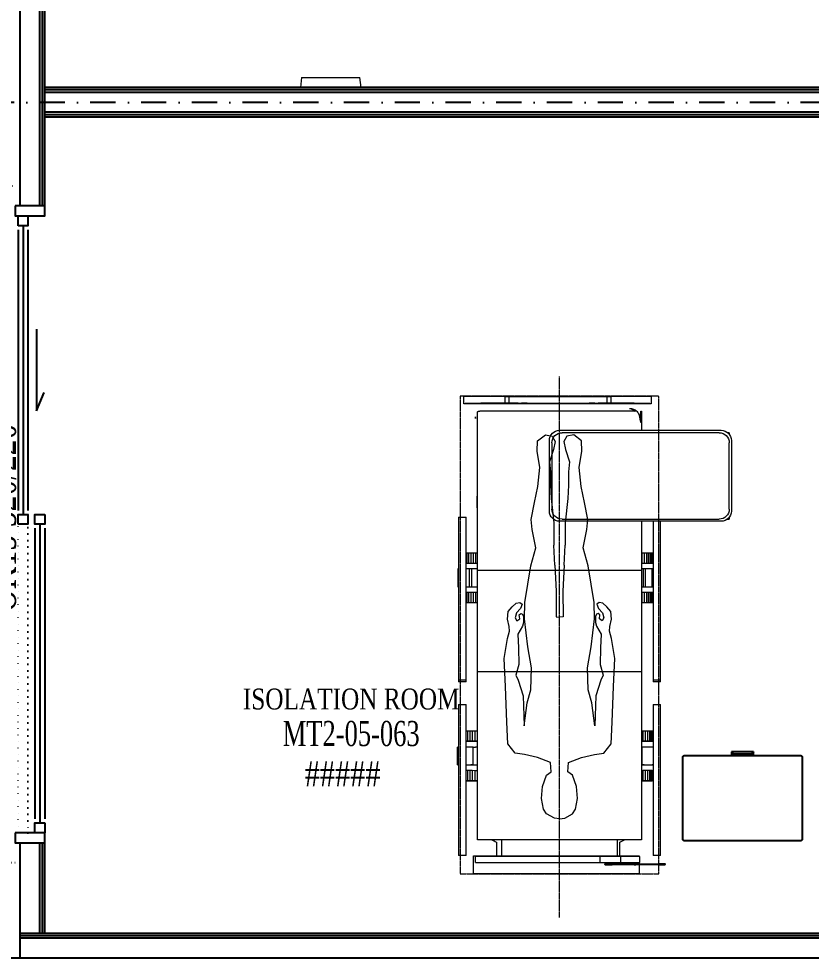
# Model space of a CAD drawing. Header units: inches. Extents: x -772 to 6765, y -813 to 4093.
# Drawn here: x 5391.9 to 5790.1, y 1270 to 1742 of the extents above; entities that cross this region are included whole.
import ezdxf
from ezdxf.enums import TextEntityAlignment as Align

# ---------------------------------------------------------------- set-up
doc = ezdxf.new("R2010")
doc.units = ezdxf.units.IN
doc.header["$MEASUREMENT"] = 0
doc.set_wipeout_variables(frame=1)
for name, pattern in [('Dash _5x', [0.3175, 0.15875, -0.15875]), ('DASHDOT', [25.4, 12.7, -6.35, 0, -6.35]), ('DOT2', [3.175, 0, -3.175])]:
    doc.linetypes.add(name, pattern=pattern)
for name, color, linetype, lineweight in [('A-DETL-GENF', 92, 'Continuous', 18), ('Q-SPCQ', 91, 'Continuous', 18), ('Q-SPCQ-HDLN', 91, 'Dash _5x', 18), ('XR_IZM_MH_PLN_04_FUR$0$I-FURN', 253, 'Continuous', 0), ('XR_IZM_MH_PLN_04_FUR$0$Q-SPCQ', 253, 'Continuous', 0)]:
    doc.layers.add(name, color=color, linetype=linetype, lineweight=lineweight)
for name, color, linetype in [('FHM_BEYAZ ALÇIPAN', 7, 'Continuous'), ('H_FUR_Tefris_Hareketli', 213, 'Continuous'), ('H_GAP_Cam', 153, 'Continuous'), ('H_GAP_Kapi_', 120, 'Continuous'), ('H_GAP_KapiIzdusum', 8, 'DOT2'), ('H_GAP_PozKapi', 9, 'Continuous'), ('H_GAP_WipeoutKapi', 255, 'DOT2'), ('H_ROM_MahalEng', 61, 'Continuous'), ('H_ROM_MahalNumarasi', 61, 'Continuous'), ('H_STR_Aks', 250, 'DASHDOT')]:
    doc.layers.add(name, color=color, linetype=linetype)
doc.styles.add('HG', font='times.ttf')
doc.styles.add('HG_POZ', font='times.ttf')
doc.styles.add('XR_IZM_MH_PLN_04_ROM$0$HG', font='times.ttf')

# ---------------------------------------------------------------- blocks, each defined once
blk = doc.blocks.new('XR_IZM_MH_PLN_04_FUR$0$NMED-002 - SAAT - Type 1-947021-ICU-07-PLN')
at = {"layer": 'XR_IZM_MH_PLN_04_FUR$0$Q-SPCQ'}
for p, q in [((-15.24, 0), (-14.61, -5.08)), ((-15.24, 0), (15.24, 0)), ((14.6, -5.08), (15.24, 0)), ((14.6, -5.08), (-14.61, -5.08))]:
    blk.add_line(p, q, dxfattribs=at)
blk = doc.blocks.new('*U44')
at = {"layer": 'H_GAP_PozKapi', "color": 132, "style": 'HG_POZ', "width": 0.7}
blk.add_attdef('KAPIPOZ', text='', height=15, dxfattribs=at).set_placement((156.79, -22.06), align=Align.MIDDLE)
at = {"ltscale": 50}
blk.add_wipeout([(0, 3.5), (320, 3.5), (320, -18.5), (0, -18.5)], dxfattribs=at).dxf.layer = 'H_GAP_WipeoutKapi'
for points in [[(0, -15), (5, -15), (5, 0), (0, 0)], [(155, 0), (160, 0), (160, -5), (155, -5)], [(310, 0), (315, 0), (315, -5), (310, -5)], [(315, -15), (320, -15), (320, 0), (315, 0)], [(10, -13.5), (5, -13.5), (5, -8.5), (10, -8.5)], [(160, -13.5), (155, -13.5), (155, -8.5), (160, -8.5)]]:
    blk.add_lwpolyline(points, close=True)
at = {"layer": 'H_GAP_Cam'}
for p, q in [((162, 0), (308, 0)), ((62, -4.16), (103, -4.16)), ((103, -4.16), (93.83, -0.33)), ((160, -2.5), (310, -2.5)), ((12, -8.5), (153, -8.5)), ((162, -5), (308, -5)), ((10, -11), (155, -11)), ((12, -13.5), (153, -13.5))]:
    blk.add_line(p, q, dxfattribs=at)
at = {"layer": 'H_GAP_Kapi_', "linetype": 'DOT2', "ltscale": 0.5}
blk.add_lwpolyline([(330, -15), (330, -35), (-10, -35), (-10, -15)], dxfattribs=at)
at = {"layer": 'H_GAP_KapiIzdusum', "linetype": 'DOT2'}
blk.add_lwpolyline([(155, -8.5), (315, -8.5), (315, -13.5), (155, -13.5)], dxfattribs=at)
blk = doc.blocks.new('*U97')
at = {"color": 0}
for p, q in [((-5.56, -44.75), (-5.56, -43)), ((5.56, -44.75), (-5.56, -44.75)), ((-4.6, -43), (-4.6, -43.79)), ((-4.6, -43.79), (4.6, -43.79)), ((4.6, -43.79), (4.6, -43)), ((5.56, -43), (5.56, -44.75))]:
    blk.add_line(p, q, dxfattribs=at)
blk.add_lwpolyline([(29, 0), (-29, 0, 0.414214), (-30, -1), (-30, -42, 0.414214), (-29, -43), (29, -43, 0.414214), (30, -42), (30, -1, 0.414214)], format="xyb", close=True, dxfattribs=at)
for points in [[(-5.56, -44.75), (-5.56, -44.75), (-5.55, -44.74), (-5.52, -44.71), (-5.49, -44.68), (-5.46, -44.65), (-5.44, -44.63), (-5.41, -44.6), (-5.37, -44.56), (-5.33, -44.52), (-5.29, -44.48), (-5.26, -44.45), (-5.23, -44.42), (-5.2, -44.39), (-5.17, -44.36), (-5.14, -44.33), (-5.11, -44.3), (-5.08, -44.27), (-5.05, -44.24), (-5.02, -44.21), (-4.99, -44.18), (-4.96, -44.15), (-4.93, -44.12), (-4.9, -44.09), (-4.87, -44.06), (-4.84, -44.03), (-4.82, -44.01), (-4.78, -43.97), (-4.75, -43.94), (-4.72, -43.91), (-4.7, -43.89), (-4.67, -43.86), (-4.64, -43.83), (-4.61, -43.8), (-4.6, -43.79), (-4.6, -43.79)], [(5.56, -44.75), (5.56, -44.75), (5.55, -44.74), (5.52, -44.71), (5.49, -44.68), (5.46, -44.65), (5.44, -44.63), (5.41, -44.6), (5.37, -44.56), (5.33, -44.52), (5.29, -44.48), (5.26, -44.45), (5.23, -44.42), (5.2, -44.39), (5.17, -44.36), (5.14, -44.33), (5.11, -44.3), (5.08, -44.27), (5.05, -44.24), (5.02, -44.21), (4.99, -44.18), (4.96, -44.15), (4.93, -44.12), (4.9, -44.09), (4.87, -44.06), (4.84, -44.03), (4.82, -44.01), (4.78, -43.97), (4.75, -43.94), (4.72, -43.91), (4.7, -43.89), (4.67, -43.86), (4.64, -43.83), (4.61, -43.8), (4.6, -43.79), (4.6, -43.79)]]:
    blk.add_open_spline(points, degree=3, knots=[0, 0, 0, 0, 0.083333, 0.125, 0.166667, 0.208333, 0.229167, 0.25, 0.291667, 0.333333, 0.354167, 0.375, 0.395833, 0.416667, 0.4375, 0.458333, 0.479167, 0.5, 0.520833, 0.541667, 0.5625, 0.583333, 0.604167, 0.625, 0.645833, 0.666667, 0.6875, 0.708333, 0.75, 0.770833, 0.791667, 0.833333, 0.875, 0.916667, 1, 1, 1, 1], dxfattribs=at)
blk = doc.blocks.new('Not_Mahal')
at = {"color": 0, "style": 'XR_IZM_MH_PLN_04_ROM$0$HG', "width": 0.7}
blk.add_attdef('NO', text='', height=18, dxfattribs=at).set_placement((0, 22.5), align=Align.MIDDLE_CENTER)
blk = doc.blocks.new('MED-PNT-BEDICU - HASTA KARYOLASI VE SILTESI_YOGUN BAKIM_ SERUM ASKILI - Type 1-1240862-ICU-07-PLN')
at = {"layer": 'A-DETL-GENF', "linetype": 'Continuous'}
for p, q in [((-6.58, 89.8), (-8.03, 87.56)), ((-2.6, 91.94), (-6.58, 89.8)), ((0, 92.33), (-2.6, 91.94)), ((0, 92.33), (2.6, 91.94)), ((2.6, 91.94), (6.58, 89.8)), ((6.58, 89.8), (8.03, 87.56)), ((-8.03, 87.56), (-9.06, 82.11)), ((8.03, 87.56), (9.06, 82.11)), ((-9.06, 82.11), (-8.49, 76.04)), ((9.06, 82.11), (8.49, 76.04)), ((-8.49, 76.04), (-6.53, 70.44)), ((8.49, 76.04), (6.53, 70.44)), ((-6.53, 70.44), (-4.26, 68.74)), ((-4.26, 68.74), (-4.52, 63.99)), ((6.53, 70.44), (4.26, 68.74)), ((4.26, 68.74), (4.52, 63.99)), ((-11.1, 61.47), (-17.62, 59.97)), ((-4.52, 63.99), (-11.1, 61.47)), ((4.52, 63.99), (11.1, 61.47)), ((11.1, 61.47), (17.62, 59.97)), ((-22.36, 59.39), (-25.94, 54.62)), ((-17.62, 59.97), (-22.36, 59.39)), ((17.62, 59.97), (22.36, 59.39)), ((22.36, 59.39), (25.94, 54.62)), ((-25.94, 54.62), (-26.42, 43.75)), ((25.94, 54.62), (26.42, 43.75)), ((-26.42, 43.75), (-27.21, 25.92)), ((-18.3, 30.55), (-17.69, 45.56)), ((-17.69, 45.56), (-16.25, 34.06)), ((17.69, 45.56), (16.25, 34.06)), ((18.3, 30.55), (17.69, 45.56)), ((26.42, 43.75), (27.21, 25.92)), ((-16.25, 34.06), (-14.37, 27.58)), ((16.25, 34.06), (14.37, 27.58)), ((-20.7, 22.64), (-18.3, 30.55)), ((20.7, 22.64), (18.3, 30.55)), ((-27.21, 25.92), (-27.83, 11.83)), ((-14.37, 27.58), (-14.06, 16.55)), ((14.37, 27.58), (14.06, 16.55)), ((27.21, 25.92), (27.83, 11.83)), ((-22, 20.25), (-20.7, 22.64)), ((-20.38, 14.77), (-22, 20.25)), ((20.38, 14.77), (22, 20.25)), ((22, 20.25), (20.7, 22.64)), ((-20.61, 6.52), (-20.38, 14.77)), ((-14.06, 16.55), (-15.97, 5.86)), ((14.06, 16.55), (15.97, 5.86)), ((20.61, 6.52), (20.38, 14.77)), ((-27.83, 11.83), (-26.11, 1.73)), ((27.83, 11.83), (26.11, 1.73)), ((-20.9, -0.41), (-20.61, 6.52)), ((-15.97, 5.86), (-17.6, -8.1)), ((15.97, 5.86), (17.6, -8.1)), ((20.9, -0.41), (20.61, 6.52)), ((-26.11, 1.73), (-25.14, -1.89)), ((26.11, 1.73), (25.14, -1.89)), ((-25.31, -4.27), (-26.12, -7.9)), ((-25.14, -1.89), (-25.31, -4.27)), ((-18.57, -4.44), (-20.9, -0.41)), ((-18.11, -6.37), (-18.57, -4.44)), ((18.11, -6.37), (18.57, -4.44)), ((18.57, -4.44), (20.9, -0.41)), ((25.14, -1.89), (25.31, -4.27)), ((25.31, -4.27), (26.12, -7.9)), ((-26.12, -7.9), (-25.75, -11.9)), ((-22.27, -8.61), (-21.42, -7.12)), ((-21.64, -11.1), (-22.27, -8.61)), ((-21.42, -7.12), (-20.02, -8.16)), ((-20.02, -8.16), (-20.26, -10.1)), ((-18.59, -10.52), (-18.02, -9.28)), ((-18.02, -9.28), (-18.11, -6.37)), ((-17.6, -8.1), (-17.37, -16.29)), ((-1.76, -9.12), (0, -8.94)), ((-1.64, -22.02), (-1.76, -9.12)), ((1.76, -9.12), (0, -8.94)), ((1.64, -22.02), (1.76, -9.12)), ((17.6, -8.1), (17.37, -16.29)), ((18.02, -9.28), (18.11, -6.37)), ((18.59, -10.52), (18.02, -9.28)), ((21.42, -7.12), (20.02, -8.16)), ((20.02, -8.16), (20.26, -10.1)), ((22.27, -8.61), (21.42, -7.12)), ((21.64, -11.1), (22.27, -8.61)), ((26.12, -7.9), (25.75, -11.9)), ((-25.75, -11.9), (-23.86, -14.1)), ((-23.86, -14.1), (-21.73, -15.98)), ((-19.66, -13.29), (-21.64, -11.1)), ((-20.26, -10.1), (-19.5, -10.87)), ((-18.73, -15.49), (-19.66, -13.29)), ((-19.5, -10.87), (-18.59, -10.52)), ((19.5, -10.87), (18.59, -10.52)), ((18.73, -15.49), (19.66, -13.29)), ((20.26, -10.1), (19.5, -10.87)), ((19.66, -13.29), (21.64, -11.1)), ((23.86, -14.1), (21.73, -15.98)), ((25.75, -11.9), (23.86, -14.1)), ((-21.73, -15.98), (-19.97, -16.39)), ((-19.97, -16.39), (-18.73, -15.49)), ((-17.37, -16.29), (-14.39, -34.84)), ((17.37, -16.29), (14.39, -34.84)), ((19.97, -16.39), (18.73, -15.49)), ((21.73, -15.98), (19.97, -16.39)), ((-2.34, -35.1), (-1.64, -22.02)), ((2.34, -35.1), (1.64, -22.02)), ((-14.39, -34.84), (-11.84, -43.75)), ((-2.34, -35.1), (-2.88, -45.19)), ((2.34, -35.1), (2.88, -45.19)), ((14.39, -34.84), (11.84, -43.75)), ((-11.84, -43.75), (-13.79, -53.02)), ((-2.78, -56.37), (-2.88, -45.19)), ((2.78, -56.37), (2.88, -45.19)), ((11.84, -43.75), (13.79, -53.02)), ((-13.79, -53.02), (-14.27, -58.01)), ((-4.14, -68.57), (-2.78, -56.37)), ((4.14, -68.57), (2.78, -56.37)), ((13.79, -53.02), (14.27, -58.01)), ((-14.27, -58.01), (-12.52, -66.52)), ((14.27, -58.01), (12.52, -66.52)), ((-12.52, -66.52), (-10.87, -74.58)), ((-4.58, -75.35), (-4.14, -68.57)), ((4.58, -75.35), (4.14, -68.57)), ((12.52, -66.52), (10.87, -74.58)), ((-10.87, -74.58), (-9.87, -84.14)), ((-4.52, -81.96), (-4.58, -75.35)), ((4.52, -81.96), (4.58, -75.35)), ((10.87, -74.58), (9.87, -84.14)), ((-9.87, -84.14), (-11.18, -92.32)), ((-5.04, -87), (-4.52, -81.96)), ((5.04, -87), (4.52, -81.96)), ((9.87, -84.14), (11.18, -92.32)), ((-2.97, -93.29), (-5.04, -87)), ((2.97, -93.29), (5.04, -87)), ((-11.18, -92.32), (-11.06, -97.6)), ((-2.17, -97.22), (-2.97, -93.29)), ((2.17, -97.22), (2.97, -93.29)), ((11.18, -92.32), (11.06, -97.6)), ((-11.06, -97.6), (-7.12, -100.6)), ((-3.69, -99.9), (-2.17, -97.22)), ((3.69, -99.9), (2.17, -97.22)), ((11.06, -97.6), (7.12, -100.6)), ((-7.12, -100.6), (-3.69, -99.9)), ((7.12, -100.6), (3.69, -99.9))]:
    blk.add_line(p, q, dxfattribs=at)
at = {"layer": 'Q-SPCQ'}
for p, q in [((39.96, 120.07), (-43.17, 120.07)), ((-43.17, 120.07), (-43.17, 110.93)), ((39.96, 115.37), (39.96, 120.07)), ((-42.28, 114.29), (-42.28, 111.36)), ((-42.28, 114.29), (-32.25, 114.29)), ((-32.25, 114.29), (-21.84, 114.29)), ((-21.84, 114.29), (-15.47, 114.29)), ((-15.47, 114.29), (-11.71, 114.29)), ((-11.71, 114.29), (-7.07, 114.29)), ((-7.07, 114.29), (5.67, 114.29)), ((5.67, 114.29), (10.31, 114.29)), ((10.31, 114.29), (14.07, 114.29)), ((14.07, 114.29), (20.45, 114.29)), ((20.45, 114.29), (30.85, 114.29)), ((20.45, 114.29), (20.45, 111.36)), ((49.5, 115.4), (26.5, 115.4)), ((26.5, 114.9), (49.5, 114.9)), ((30.85, 114.29), (40.28, 114.29)), ((30.85, 114.29), (30.85, 111.36)), ((37.57, 115.4), (38.43, 115.4)), ((38.43, 114.9), (37.57, 114.9)), ((39.96, 114.29), (39.96, 114.92)), ((40.28, 111.36), (40.28, 114.29)), ((-46.99, 110.8), (-50.8, 110.8)), ((-50.8, 110.7), (-50.8, 110.79)), ((-50.8, 109.52), (-50.8, 110.7)), ((-50.8, 104.97), (-50.8, 109.52)), ((-46.99, 110.79), (-46.99, 110.7)), ((-46.99, 110.7), (-46.99, 109.52)), ((-46.99, 109.52), (-46.99, 104.97)), ((-43.17, 110.93), (39.96, 110.93)), ((-32.25, 111.36), (-42.28, 111.36)), ((-21.84, 111.36), (-32.25, 111.36)), ((-31.56, 110.93), (-31.56, 104.16)), ((-29.14, 102.84), (-29.14, 110.93)), ((-15.47, 111.36), (-21.84, 111.36)), ((-11.71, 111.36), (-15.47, 111.36)), ((-7.07, 111.36), (-11.71, 111.36)), ((5.67, 111.36), (-7.07, 111.36)), ((10.31, 111.36), (5.67, 111.36)), ((14.07, 111.36), (10.31, 111.36)), ((20.45, 111.36), (14.07, 111.36)), ((30.85, 111.36), (20.45, 111.36)), ((29.14, 110.93), (29.14, 102.84)), ((30.16, 104.16), (30.16, 110.93)), ((40.28, 111.36), (30.85, 111.36)), ((39.96, 110.93), (39.96, 111.36)), ((50.8, 110.8), (46.99, 110.8)), ((46.99, 110.7), (46.99, 110.79)), ((46.99, 109.52), (46.99, 110.7)), ((46.99, 104.97), (46.99, 109.52)), ((50.8, 110.79), (50.8, 110.7)), ((50.8, 110.7), (50.8, 109.52)), ((50.8, 109.52), (50.8, 104.97)), ((-50.8, 77.71), (-50.8, 104.97)), ((-46.99, 104.97), (-46.99, 77.71)), ((46.99, 77.71), (46.99, 104.97)), ((50.8, 104.97), (50.8, 77.71)), ((-41.23, 102.83), (-41.23, 102.75)), ((-41.23, 102.75), (-41.23, 18.41)), ((39.96, 102.84), (-39.96, 102.84)), ((-39.96, 102.74), (39.96, 102.74)), ((41.23, 102.75), (41.23, 102.83)), ((41.23, 18.41), (41.23, 102.75)), ((-50.8, 76.97), (-50.8, 77.71)), ((-50.8, 44.46), (-50.8, 76.97)), ((-46.99, 77.71), (-46.99, 76.97)), ((-46.99, 76.97), (-46.99, 44.46)), ((46.99, 76.97), (46.99, 77.71)), ((46.99, 44.46), (46.99, 76.97)), ((50.8, 77.71), (50.8, 76.97)), ((50.8, 76.97), (50.8, 44.46)), ((-45.85, 73.24), (-46.99, 73.23)), ((-46.99, 73.21), (-46.23, 73.22)), ((-46.23, 73.22), (-45.12, 73.23)), ((-46.23, 68.14), (-46.23, 73.22)), ((-44.41, 73.24), (-45.85, 73.24)), ((-45.12, 73.23), (-43.87, 73.23)), ((-45.12, 68.15), (-45.12, 73.23)), ((-42.84, 73.25), (-44.41, 73.24)), ((-43.87, 73.23), (-42.51, 73.24)), ((-43.87, 68.15), (-43.87, 73.23)), ((-41.23, 73.25), (-42.84, 73.25)), ((-42.51, 73.24), (-41.23, 73.24)), ((-42.51, 68.16), (-42.51, 73.24)), ((42.41, 73.24), (41.23, 73.25)), ((41.23, 73.24), (41.87, 73.23)), ((41.87, 73.23), (43.12, 73.23)), ((41.87, 68.15), (41.87, 73.23)), ((43.85, 73.24), (42.41, 73.24)), ((43.12, 73.23), (44.23, 73.22)), ((43.12, 68.15), (43.12, 73.23)), ((45.13, 73.23), (43.85, 73.24)), ((44.23, 73.22), (45.16, 73.21)), ((44.23, 68.14), (44.23, 73.22)), ((46.2, 73.22), (45.13, 73.23)), ((45.16, 73.21), (45.88, 73.2)), ((45.16, 68.13), (45.16, 73.21)), ((45.88, 73.2), (46.37, 73.19)), ((45.88, 68.12), (45.88, 73.2)), ((46.99, 73.2), (46.2, 73.22)), ((46.37, 73.19), (46.63, 73.18)), ((46.37, 68.11), (46.37, 73.19)), ((46.63, 73.18), (46.63, 73.14)), ((46.99, 73.14), (46.63, 73.14)), ((46.63, 73.14), (46.63, 68.06)), ((-46.23, 68.14), (-46.99, 68.13)), ((-45.12, 68.15), (-46.23, 68.14)), ((-43.87, 68.15), (-45.12, 68.15)), ((-42.51, 68.16), (-43.87, 68.15)), ((-41.23, 68.16), (-42.51, 68.16)), ((41.87, 68.15), (41.23, 68.16)), ((43.12, 68.15), (41.87, 68.15)), ((44.23, 68.14), (43.12, 68.15)), ((45.16, 68.13), (44.23, 68.14)), ((45.88, 68.12), (45.16, 68.13)), ((46.37, 68.11), (45.88, 68.12)), ((46.63, 68.1), (46.37, 68.11)), ((46.63, 68.06), (46.99, 68.06)), ((-51.19, 65.27), (-51.19, 65.19)), ((-51.19, 65.19), (-50.8, 65.19)), ((-51.19, 65.19), (-51.19, 56.3)), ((-46.06, 65.35), (-46.99, 65.33)), ((-46.99, 65.27), (-44.58, 65.3)), ((-42.96, 65.37), (-45.16, 65.35)), ((-43.41, 65.3), (-43.41, 65.28)), ((-43.41, 65.28), (-43.41, 56.39)), ((-42.14, 65.27), (-41.23, 65.27)), ((-41.23, 65.37), (-41.73, 65.37)), ((43.16, 65.35), (41.23, 65.36)), ((41.41, 65.28), (41.41, 65.3)), ((41.41, 56.39), (41.41, 65.28)), ((42.58, 65.3), (46.6, 65.25)), ((46.99, 65.31), (44.06, 65.35)), ((-50.8, 56.3), (-51.19, 56.3)), ((-44.58, 56.41), (-46.99, 56.38)), ((-46.99, 53.35), (-45.85, 53.36)), ((-46.23, 53.34), (-46.99, 53.34)), ((-45.12, 53.35), (-46.23, 53.34)), ((-46.23, 48.26), (-46.23, 53.34)), ((-45.85, 53.36), (-44.41, 53.37)), ((-43.87, 53.36), (-45.12, 53.35)), ((-45.12, 48.27), (-45.12, 53.35)), ((-44.41, 53.37), (-42.84, 53.37)), ((-43.87, 48.28), (-43.87, 53.36)), ((-42.51, 53.36), (-43.87, 53.36)), ((-42.84, 53.37), (-41.23, 53.38)), ((-42.51, 48.28), (-42.51, 53.36)), ((-41.23, 53.36), (-42.51, 53.36)), ((-41.23, 56.38), (-42.14, 56.38)), ((41.23, 53.37), (42.41, 53.37)), ((41.87, 53.36), (41.23, 53.36)), ((41.87, 48.28), (41.87, 53.36)), ((43.12, 53.35), (41.87, 53.36)), ((42.41, 53.37), (43.85, 53.36)), ((46.6, 56.36), (42.58, 56.41)), ((43.12, 48.27), (43.12, 53.35)), ((44.23, 53.34), (43.12, 53.35)), ((43.85, 53.36), (45.13, 53.35)), ((44.23, 48.26), (44.23, 53.34)), ((45.16, 53.33), (44.23, 53.34)), ((45.13, 53.35), (46.2, 53.34)), ((45.16, 48.25), (45.16, 53.33)), ((45.88, 53.32), (45.16, 53.33)), ((45.88, 48.24), (45.88, 53.32)), ((46.37, 53.31), (45.88, 53.32)), ((46.2, 53.34), (46.99, 53.33)), ((46.37, 48.23), (46.37, 53.31)), ((46.63, 53.3), (46.37, 53.31)), ((46.63, 53.27), (46.63, 53.3)), ((46.99, 53.27), (46.63, 53.27)), ((46.63, 53.27), (46.63, 48.19)), ((-46.23, 48.26), (-46.99, 48.26)), ((-45.12, 48.27), (-46.23, 48.26)), ((-43.87, 48.28), (-45.12, 48.27)), ((-42.51, 48.28), (-43.87, 48.28)), ((-41.23, 48.28), (-42.51, 48.28)), ((41.87, 48.28), (41.23, 48.28)), ((43.12, 48.27), (41.87, 48.28)), ((44.23, 48.26), (43.12, 48.27)), ((45.16, 48.25), (44.23, 48.26)), ((45.88, 48.24), (45.16, 48.25)), ((46.37, 48.23), (45.88, 48.24)), ((46.63, 48.22), (46.37, 48.23)), ((46.63, 48.19), (46.99, 48.19)), ((-50.8, 34.94), (-50.8, 44.46)), ((-46.99, 44.46), (-46.99, 34.94)), ((46.99, 34.94), (46.99, 44.46)), ((50.8, 44.46), (50.8, 34.94)), ((-50.8, 34.93), (-46.99, 34.93)), ((46.99, 34.93), (50.8, 34.93)), ((-46.99, 23.48), (-50.8, 23.48)), ((-50.8, 22.57), (-50.8, 23.44)), ((-50.8, 2.13), (-50.8, 22.57)), ((-50.8, 22.57), (-46.99, 22.57)), ((-46.99, 23.44), (-46.99, 22.57)), ((-46.99, 22.57), (-46.99, 2.13)), ((50.8, 23.48), (46.99, 23.48)), ((46.99, 22.57), (46.99, 23.44)), ((46.99, 2.13), (46.99, 22.57)), ((46.99, 22.57), (50.8, 22.57)), ((50.8, 23.44), (50.8, 22.57)), ((50.8, 22.57), (50.8, 2.13)), ((-41.23, 18.41), (-41.23, -32.59)), ((-39.96, 18.4), (39.96, 18.4)), ((41.23, -32.59), (41.23, 18.41)), ((-50.8, -2.78), (-50.8, 2.13)), ((-46.99, 2.13), (-46.99, -2.78)), ((46.99, -2.78), (46.99, 2.13)), ((50.8, 2.13), (50.8, -2.78)), ((-50.8, -5.32), (-50.8, -2.78)), ((-46.99, -2.78), (-46.99, -5.32)), ((46.99, -5.32), (46.99, -2.78)), ((50.8, -2.78), (50.8, -5.32)), ((-50.8, -15.58), (-50.8, -5.32)), ((-46.99, -5.32), (-46.99, -15.58)), ((46.99, -15.58), (46.99, -5.32)), ((50.8, -5.32), (50.8, -15.58)), ((-50.8, -18.12), (-50.8, -15.58)), ((-50.8, -43.16), (-50.8, -18.12)), ((-46.99, -15.58), (-46.99, -18.12)), ((-46.99, -16.28), (-46.59, -16.28)), ((-46.99, -18.12), (-46.99, -43.16)), ((-46.59, -16.28), (-45.66, -16.28)), ((-46.59, -21.41), (-46.59, -16.28)), ((-45.66, -16.28), (-44.6, -16.28)), ((-45.66, -21.41), (-45.66, -16.28)), ((-44.6, -16.28), (-43.45, -16.28)), ((-44.6, -21.41), (-44.6, -16.28)), ((-43.45, -16.28), (-42.25, -16.28)), ((-43.45, -21.41), (-43.45, -16.28)), ((-42.25, -16.28), (-41.23, -16.28)), ((-42.25, -21.41), (-42.25, -16.28)), ((41.23, -16.28), (41.45, -16.28)), ((41.45, -16.28), (42.6, -16.28)), ((41.45, -21.41), (41.45, -16.28)), ((42.6, -16.28), (43.66, -16.28)), ((42.6, -21.41), (42.6, -16.28)), ((43.66, -16.28), (44.6, -16.28)), ((43.66, -21.41), (43.66, -16.28)), ((44.6, -16.28), (45.38, -16.28)), ((44.6, -21.41), (44.6, -16.28)), ((45.38, -16.28), (45.99, -16.28)), ((45.38, -21.41), (45.38, -16.28)), ((45.99, -16.28), (46.41, -16.28)), ((45.99, -21.41), (45.99, -16.28)), ((46.41, -16.28), (46.63, -16.28)), ((46.41, -21.41), (46.41, -16.28)), ((46.63, -16.28), (46.99, -16.28)), ((46.63, -16.28), (46.63, -21.41)), ((46.99, -18.12), (46.99, -15.58)), ((46.99, -43.16), (46.99, -18.12)), ((50.8, -15.58), (50.8, -18.12)), ((50.8, -18.12), (50.8, -43.16)), ((-46.59, -21.41), (-46.99, -21.41)), ((-45.66, -21.41), (-46.59, -21.41)), ((-44.6, -21.41), (-45.66, -21.41)), ((-43.45, -21.41), (-44.6, -21.41)), ((-42.25, -21.41), (-43.45, -21.41)), ((-41.22, -21.41), (-42.25, -21.41)), ((41.45, -21.41), (41.22, -21.41)), ((42.6, -21.41), (41.45, -21.41)), ((43.66, -21.41), (42.6, -21.41)), ((44.6, -21.41), (43.66, -21.41)), ((45.38, -21.41), (44.6, -21.41)), ((45.99, -21.41), (45.38, -21.41)), ((46.41, -21.41), (45.99, -21.41)), ((46.63, -21.41), (46.41, -21.41)), ((46.99, -21.41), (46.63, -21.41)), ((-51.16, -24.21), (-50.8, -24.21)), ((-51.16, -33.18), (-51.16, -24.21)), ((-46.99, -24.21), (-45.16, -24.21)), ((-45.16, -24.21), (-43.99, -24.21)), ((-45.16, -24.21), (-45.16, -33.18)), ((-43.99, -24.21), (-43.99, -33.18)), ((-43.99, -24.21), (-42.72, -24.21)), ((-42.72, -24.21), (-41.23, -24.21)), ((41.23, -24.21), (42, -24.21)), ((42, -33.18), (42, -24.21)), ((42, -24.21), (43.16, -24.21)), ((43.16, -24.21), (46.58, -24.21)), ((43.16, -24.21), (43.16, -33.18)), ((46.58, -24.21), (46.99, -24.21)), ((46.58, -24.21), (46.58, -33.18)), ((-41.23, -32.59), (-41.23, -111.96)), ((-39.96, -32.6), (39.96, -32.6)), ((41.23, -57.14), (41.23, -32.59)), ((-50.8, -33.18), (-51.16, -33.18)), ((-45.16, -33.18), (-46.99, -33.18)), ((-46.99, -36.07), (-46.59, -36.07)), ((-46.59, -36.07), (-45.66, -36.07)), ((-46.59, -41.2), (-46.59, -36.07)), ((-45.66, -36.07), (-44.6, -36.07)), ((-45.66, -41.2), (-45.66, -36.07)), ((-43.99, -33.18), (-45.16, -33.18)), ((-44.6, -36.07), (-43.45, -36.07)), ((-44.6, -41.2), (-44.6, -36.07)), ((-42.72, -33.18), (-43.99, -33.18)), ((-43.45, -36.07), (-42.25, -36.07)), ((-43.45, -41.2), (-43.45, -36.07)), ((-41.23, -33.18), (-42.72, -33.18)), ((-42.25, -36.07), (-41.23, -36.07)), ((-42.25, -41.2), (-42.25, -36.07)), ((41.23, -36.07), (41.45, -36.07)), ((42, -33.18), (41.24, -33.18)), ((41.45, -36.07), (42.6, -36.07)), ((41.45, -41.2), (41.45, -36.07)), ((43.16, -33.18), (42, -33.18)), ((42.6, -36.07), (43.66, -36.07)), ((42.6, -41.2), (42.6, -36.07)), ((46.58, -33.18), (43.16, -33.18)), ((43.66, -36.07), (44.6, -36.07)), ((43.66, -41.2), (43.66, -36.07)), ((44.6, -36.07), (45.38, -36.07)), ((44.6, -41.2), (44.6, -36.07)), ((45.38, -36.07), (45.99, -36.07)), ((45.38, -41.2), (45.38, -36.07)), ((45.99, -36.07), (46.41, -36.07)), ((45.99, -41.2), (45.99, -36.07)), ((46.41, -36.07), (46.63, -36.07)), ((46.41, -41.2), (46.41, -36.07)), ((46.99, -33.18), (46.58, -33.18)), ((46.63, -36.07), (46.99, -36.07)), ((46.63, -36.07), (46.63, -41.2)), ((-46.59, -41.2), (-46.99, -41.2)), ((-45.66, -41.2), (-46.59, -41.2)), ((-44.6, -41.2), (-45.66, -41.2)), ((-43.45, -41.2), (-44.6, -41.2)), ((-42.25, -41.2), (-43.45, -41.2)), ((-41.23, -41.2), (-42.25, -41.2)), ((41.45, -41.2), (41.23, -41.2)), ((42.6, -41.2), (41.45, -41.2)), ((43.66, -41.2), (42.6, -41.2)), ((44.6, -41.2), (43.66, -41.2)), ((45.38, -41.2), (44.6, -41.2)), ((45.99, -41.2), (45.38, -41.2)), ((46.41, -41.2), (45.99, -41.2)), ((46.63, -41.2), (46.41, -41.2)), ((46.99, -41.2), (46.63, -41.2)), ((-50.8, -59.2), (-50.8, -43.16)), ((-46.99, -43.16), (-46.99, -59.2)), ((46.99, -57.17), (46.99, -43.16)), ((50.8, -43.16), (50.8, -57.17)), ((-50.8, -59.2), (-46.99, -59.2)), ((-41.23, -63.94), (-41.45, -63.94)), ((-41.45, -63.94), (-41.45, -69.44)), ((41.23, -112.46), (41.23, -102.86)), ((40.83, -106.91), (40.83, -112.47)), ((-42.23, -108.88), (-42.23, -108.82)), ((-42.23, -108.88), (-42.23, -109.28)), ((-42.23, -109.22), (-42.17, -109.61)), ((-42.17, -109.67), (-42.23, -109.28)), ((-42.17, -109.61), (-42.17, -109.67)), ((38.8, -112.47), (-39.96, -112.47)), ((-48.02, -116.22), (-48.02, -116.38)), ((-48.02, -116.38), (-48.02, -119.75)), ((-42.83, -116.16), (-42.83, -116.35)), ((-42.83, -116.35), (40.83, -116.35)), ((-20.83, -116.51), (-36.73, -116.48)), ((-35.02, -116.42), (-19.12, -116.45)), ((-27.37, -116.53), (-27.37, -119.9)), ((-25.37, -116.53), (-25.37, -119.9)), ((17.72, -116.45), (33.02, -116.42)), ((17.72, -116.45), (17.72, -116.52)), ((34.73, -116.48), (19.44, -116.51)), ((23.98, -116.53), (23.98, -119.9)), ((25.96, -116.53), (25.96, -119.9)), ((33.02, -116.42), (33.02, -116.51)), ((35.23, -113.88), (35.23, -113.82)), ((40.83, -116.35), (40.83, -116.16)), ((46, -116.38), (46, -116.22)), ((46, -119.75), (46, -116.38)), ((-31.45, -119.89), (-31.45, -120)), ((-31.45, -120), (29.45, -120)), ((29.45, -120), (29.45, -119.89))]:
    blk.add_line(p, q, dxfattribs=at)
at = {"layer": 'Q-SPCQ', "flags": 128}
for points in [[(22.75, 115.15), (22.86, 115.36), (23, 115.4)], [(23, 114.9), (22.79, 115.01), (22.75, 115.15)], [(23, 115.4), (23.4, 115.4), (24.41, 115.4), (25.58, 115.4), (26.37, 115.4), (26.5, 115.4)], [(26.5, 114.9), (26.1, 114.9), (25.09, 114.9), (23.92, 114.9), (23.13, 114.9), (23, 114.9)], [(49.5, 115.4), (49.9, 115.4), (50.91, 115.4), (52.08, 115.4), (52.87, 115.4), (53, 115.4)], [(53, 114.9), (52.6, 114.9), (51.59, 114.9), (50.42, 114.9), (49.63, 114.9), (49.5, 114.9)], [(53, 115.4), (53.21, 115.28), (53.25, 115.15)], [(53.25, 115.15), (53.14, 114.94), (53, 114.9)], [(40.17, -109.76), (40.4, -108.29), (40.62, -106.92)], [(-48.02, -116.38), (-47.4, -116.41), (-45.56, -116.44), (-42.54, -116.46), (-38.42, -116.49), (-33.32, -116.51), (-27.37, -116.53)], [(25.96, -116.53), (31.75, -116.51), (36.7, -116.49), (40.69, -116.46), (43.62, -116.44), (45.4, -116.41), (46, -116.38)], [(-27.37, -119.9), (-33.32, -119.88), (-38.42, -119.86), (-42.54, -119.83), (-45.56, -119.81), (-47.4, -119.78), (-48.02, -119.75)], [(46, -119.75), (45.4, -119.78), (43.62, -119.81), (40.69, -119.83), (36.7, -119.86), (31.75, -119.88), (25.96, -119.9)]]:
    blk.add_lwpolyline(points, dxfattribs=at)
at = {"layer": 'Q-SPCQ'}
for centre, radius, start, end in [((23, 115.15), 0.25, 0, 180), ((23, 115.15), 0.25, 180, 0), ((38, 115.15), 0.5, 30, 150), ((38, 115.15), 0.5, 210, 330), ((53, 115.15), 0.25, 0, 180), ((53, 115.15), 0.25, 180, 0), ((-29.36, 96.38), 8.09, 105.7871, 126.4501), ((27.96, 96.38), 8.09, 53.634, 74.2129), ((-40.1, -69.44), 1.35, 180, 210)]:
    blk.add_arc(centre, radius, start, end, dxfattribs=at)
for centre, major_axis, ratio, start_param, end_param in [((-39.96, 102.83), (1.27, 0), 0.008727, 1.570796, 3.141593), ((-39.96, 102.75), (-1.27, 0), 0.008727, 0, 1.570796), ((39.96, 102.83), (1.27, 0), 0.008727, 0, 1.570796), ((39.96, 102.75), (1.27, 0), 0.008727, 4.712389, 6.283185), ((-48.65, 65.27), (2.54, 0), 0.008727, 2.586496, 3.141593), ((-43.93, 65.34), (2.54, 0), 0.008727, 2.076942, 2.565634), ((-44.05, 65.3), (0.635, 0), 0.008727, 0, 2.565634), ((-42.14, 65.28), (1.27, 0), 0.008727, 3.141593, 4.712389), ((-41.73, 65.35), (-2.54, 0), 0.008727, 4.712389, 5.218534), ((40.14, 65.28), (1.27, 0), 0.008727, 5.759587, 6.283185), ((42.05, 65.3), (-0.635, 0), 0.008727, 3.717551, 6.283185), ((41.93, 65.34), (2.54, 0), 0.008727, 0.575959, 1.064651), ((44.47, 65.24), (2.54, 0), 0.008727, 0, 0.575959), ((-44.05, 56.41), (0.635, 0), 0.008727, 0, 2.565634), ((-42.14, 56.39), (-1.27, 0), 0.008727, 0, 1.570796), ((40.14, 56.39), (-1.27, 0), 0.008727, 2.617994, 3.141593), ((42.05, 56.41), (0.635, 0), 0.008727, 0.575959, 3.141593), ((44.47, 56.34), (-2.54, 0), 0.008727, 3.141593, 3.717551), ((39.96, -106.91), (1.27, 0), 0.008727, 5.260082, 5.460305), ((-37.23, -108.82), (5, 0), 0.999962, 3.141593, 3.300733), ((-37.23, -108.88), (5, 0), 0.999962, 3.141593, 3.300733), ((-39.96, -112.46), (-1.27, 0), 0.008727, 0.852454, 1.570796), ((35.23, -108.88), (5, 0), 0.999962, 4.712389, 5.479872), ((34.47, -108.8), (5.08, 0), 0.999962, 4.86236, 5.466698), ((34.47, -108.86), (5.08, 0), 0.999962, 4.86236, 5.484987), ((35.23, -108.97), (5, 0), 0.999962, 5.50732, 5.954581), ((39.96, -112.46), (1.27, 0), 0.008727, 5.460305, 6.283185), ((-41.03, -116.22), (6.99, 0), 0.008727, 1.83038, 3.141593), ((-35.88, -116.45), (3.81, 0), 0.008727, 3.176499, 4.485496), ((-35.88, -116.45), (3.81, 0), 0.008727, 1.343904, 2.9147), ((-26.83, -116.52), (2.02, 0), 0.008727, 4.441, 5.516043), ((-0.93, -114.68), (212.54, 0), 0.008727, 4.597128, 4.829837), ((-19.98, -116.48), (3.81, 0), 0.008727, 4.485496, 7.627089), ((18.58, -116.48), (3.81, 0), 0.008727, 1.797689, 4.939282), ((25.42, -116.52), (1.97, 0), 0.008727, 3.894864, 4.990723), ((33.88, -116.45), (3.81, 0), 0.008727, 0.226893, 1.797689), ((33.88, -116.45), (3.81, 0), 0.008727, 4.939282, 6.248279), ((39.02, -116.22), (6.99, 0), 0.008727, 0, 1.308907), ((-26.83, -119.88), (2.02, 0), 0.008727, 4.441, 5.516043), ((-0.93, -118.05), (212.54, 0), 0.008727, 4.597128, 4.829837), ((25.42, -119.88), (1.97, 0), 0.008727, 3.894864, 4.990723)]:
    blk.add_ellipse(centre, major_axis=major_axis, ratio=ratio, start_param=start_param, end_param=end_param, dxfattribs=at)
for points, knots in [([(26.23, 115.15), (26.23, 115.17), (26.23, 115.19), (26.24, 115.22), (26.25, 115.25), (26.26, 115.27), (26.28, 115.29), (26.29, 115.31), (26.31, 115.32), (26.33, 115.34), (26.34, 115.35), (26.36, 115.36), (26.38, 115.37), (26.4, 115.38), (26.42, 115.38), (26.44, 115.39), (26.46, 115.39), (26.47, 115.4), (26.49, 115.4), (26.51, 115.4), (26.52, 115.4), (26.53, 115.4)], [-1, -1, -1, -1, -0.9444444, -0.9166667, -0.8888889, -0.8611111, -0.8333333, -0.8055556, -0.7777778, -0.75, -0.7222222, -0.6944444, -0.6666667, -0.6388889, -0.6111111, -0.5833333, -0.5555556, -0.5277778, -0.5, -0.4722222, -0.4444444, -0.4444444, -0.4444444, -0.4444444]), ([(26.53, 114.9), (26.52, 114.9), (26.51, 114.9), (26.49, 114.9), (26.47, 114.9), (26.46, 114.9), (26.44, 114.9), (26.42, 114.91), (26.4, 114.92), (26.38, 114.93), (26.36, 114.93), (26.34, 114.95), (26.33, 114.96), (26.31, 114.97), (26.29, 114.99), (26.28, 115.01), (26.26, 115.03), (26.25, 115.05), (26.24, 115.07), (26.23, 115.1), (26.23, 115.13), (26.23, 115.15)], [-0.5555556, -0.5555556, -0.5555556, -0.5555556, -0.5277778, -0.5, -0.4722222, -0.4444444, -0.4166667, -0.3888889, -0.3611111, -0.3333333, -0.3055556, -0.2777778, -0.25, -0.2222222, -0.1944444, -0.1666667, -0.1388889, -0.1111111, -0.0833333, -0.0555556, 0, 0, 0, 0]), ([(49.77, 115.15), (49.77, 115.17), (49.77, 115.19), (49.76, 115.22), (49.75, 115.25), (49.74, 115.27), (49.72, 115.29), (49.71, 115.31), (49.69, 115.32), (49.67, 115.34), (49.66, 115.35), (49.64, 115.36), (49.62, 115.37), (49.6, 115.38), (49.58, 115.38), (49.56, 115.39), (49.54, 115.39), (49.53, 115.4), (49.51, 115.4), (49.49, 115.4), (49.48, 115.4), (49.47, 115.4)], [0, 0, 0, 0, 0.0555556, 0.0833333, 0.1111111, 0.1388889, 0.1666667, 0.1944444, 0.2222222, 0.25, 0.2777778, 0.3055556, 0.3333333, 0.3611111, 0.3888889, 0.4166667, 0.4444444, 0.4722222, 0.5, 0.5277778, 0.5555556, 0.5555556, 0.5555556, 0.5555556]), ([(49.47, 114.9), (49.48, 114.9), (49.49, 114.9), (49.51, 114.9), (49.53, 114.9), (49.54, 114.9), (49.56, 114.9), (49.58, 114.91), (49.6, 114.92), (49.62, 114.93), (49.64, 114.93), (49.66, 114.95), (49.67, 114.96), (49.69, 114.97), (49.7, 114.98), (49.72, 115), (49.74, 115.03), (49.75, 115.05), (49.76, 115.07), (49.77, 115.1), (49.77, 115.13), (49.77, 115.15)], [0.4444444, 0.4444444, 0.4444444, 0.4444444, 0.4722222, 0.5, 0.5277778, 0.5555556, 0.5833333, 0.6111111, 0.6388889, 0.6666667, 0.6944444, 0.7222222, 0.75, 0.7708333, 0.7916667, 0.8333333, 0.8611111, 0.8888889, 0.9166667, 0.9444444, 1, 1, 1, 1]), ([(-41.23, 18.41), (-41.23, 18.41), (-41.2, 18.41), (-41.08, 18.41), (-40.87, 18.41), (-40.52, 18.4), (-40.18, 18.4), (-39.96, 18.4)], [0, 0, 0, 0, 0.166667, 0.333333, 0.5, 0.666667, 1, 1, 1, 1]), ([(-41.23, -32.59), (-41.23, -32.59), (-41.2, -32.59), (-41.08, -32.59), (-40.87, -32.59), (-40.52, -32.6), (-40.18, -32.6), (-39.96, -32.6)], [0, 0, 0, 0, 0.166667, 0.333333, 0.5, 0.666667, 1, 1, 1, 1]), ([(-41.23, -111.96), (-41.23, -111.96), (-41.23, -111.97), (-41.21, -111.99), (-41.2, -112.01), (-41.18, -112.03), (-41.16, -112.06), (-41.14, -112.09), (-41.12, -112.11), (-41.1, -112.13), (-41.09, -112.15), (-41.07, -112.17), (-41.04, -112.21), (-41, -112.25), (-40.95, -112.3), (-40.89, -112.38), (-40.83, -112.44), (-40.8, -112.47)], [0, 0, 0, 0, 0.125, 0.1875, 0.25, 0.3125, 0.375, 0.4375, 0.46875, 0.5, 0.53125, 0.5625, 0.625, 0.6875, 0.75, 0.875, 1, 1, 1, 1])]:
    blk.add_open_spline(points, degree=3, knots=knots, dxfattribs=at)
for points in [[(39.96, 18.4), (40.18, 18.4), (40.63, 18.41), (41.11, 18.41), (41.23, 18.41), (41.23, 18.41)], [(39.96, -32.6), (40.18, -32.6), (40.63, -32.6), (41.11, -32.59), (41.23, -32.59), (41.23, -32.59)], [(39.96, -110.59), (40.01, -110.45), (40.09, -110.18), (40.14, -109.9), (40.17, -109.76)]]:
    blk.add_open_spline(points, degree=3, dxfattribs=at)
at = {"layer": 'Q-SPCQ-HDLN'}
for p, q in [((0, 142), (0, -130)), ((-50, -120), (-50, 120)), ((-50, 120), (50, 120)), ((50, 120), (50, -120)), ((50, -120), (-50, -120))]:
    blk.add_line(p, q, dxfattribs=at)
blk = doc.blocks.new('MED-PNT-MSA1 - HASTA YEMEK MASASI - Type 1-997321-ICU-07-PLN')
at = {"layer": 'Q-SPCQ'}
for p, q in [((-21.81, 43.44), (-21.81, 44.47)), ((-20.78, 44.47), (-21.81, 44.47)), ((17.78, 45.5), (-17.78, 45.5)), ((-16.73, 44.47), (16.58, 44.47)), ((21.66, 44.47), (20.78, 44.47)), ((21.66, 44.47), (21.66, 43.63)), ((-22.86, 40.42), (-22.86, -40.86)), ((-21.81, -39.59), (-21.81, 39.39)), ((21.66, 39.39), (21.66, -39.59)), ((22.86, -40.86), (22.86, 40.42)), ((-17.78, -45.94), (17.78, -45.94)), ((16.58, -44.67), (-16.73, -44.67))]:
    blk.add_line(p, q, dxfattribs=at)
for centre, start, end in [((-17.78, 40.42), 90, 180), ((-16.73, 39.39), 90, 180), ((16.58, 39.39), 360, 90), ((17.78, 40.42), 360, 90), ((-17.78, -40.86), 180, 270), ((-16.73, -39.59), 180, 270), ((16.58, -39.59), 270, 360), ((17.78, -40.86), 270, 360)]:
    blk.add_arc(centre, 5.08, start, end, dxfattribs=at)

msp = doc.modelspace()

# ---------------------------------------------------------------- linework, layer by layer
at = {"layer": 'FHM_BEYAZ ALÇIPAN'}
for points in [[(5392.5, 1270), (5392.5, 2577)], [(5402.5, 1282.5), (5402.5, 2577)], [(5403.75, 1282.5), (5403.75, 2577)], [(5405, 1282.5), (5405, 2577)], [(5908, 1707.501), (5405, 1707.501)], [(5908, 1706.251), (5405, 1706.251)], [(5908, 1705.001), (5405, 1705.001)], [(5908, 1695.001), (5405, 1695.001)], [(5908, 1693.751), (5405, 1693.751)], [(5908, 1692.501), (5405, 1692.501)], [(5990, 1282.5), (5392.5, 1282.5)], [(5990, 1281.25), (5392.5, 1281.25)], [(5990, 1280), (5392.5, 1280)], [(5990, 1270), (5142, 1270)]]:
    msp.add_lwpolyline(points, dxfattribs=at)
at = {"layer": 'H_STR_Aks'}
msp.add_line((6664.509, 1700), (-659.052, 1700), dxfattribs=at)

# ---------------------------------------------------------------- block references
at = {"layer": 'H_FUR_Tefris_Hareketli', "xscale": -1, "rotation": 180}
msp.add_blockref('*U97', (5755.575, 1328.9), dxfattribs=at)
at = {"layer": 'H_ROM_MahalNumarasi'}
ref = msp.add_blockref('Not_Mahal', (5558.941, 1382.907), dxfattribs=dict(at, xscale=0.7, yscale=0.7))
ref.add_attrib('ROOMNAME', 'ISOLATION ROOM', dxfattribs={"layer": 'H_ROM_MahalEng', "height": 10.5, "style": 'HG', "width": 0.8}).set_placement((5558.941, 1400.232), align=Align.MIDDLE_CENTER)
ref.add_attrib('NO', 'MT2-05-063', dxfattribs={"layer": '0', "color": 0, "height": 12.6, "style": 'HG', "width": 0.7}).set_placement((5558.941, 1382.907), align=Align.MIDDLE_CENTER)
ref.add_attrib('ALAN', '#####', dxfattribs={"layer": '0', "color": 0, "height": 12.6, "style": 'HG', "width": 0.8}).set_placement((5573.641, 1362.607), align=Align.MIDDLE_RIGHT)
at = {"layer": 'Q-SPCQ', "xscale": -1}
for name, p, rotation in [('MED-PNT-BEDICU - HASTA KARYOLASI VE SILTESI_YOGUN BAKIM_ SERUM ASKILI - Type 1-1240862-ICU-07-PLN', (5663.623, 1432.383), 180), ('MED-PNT-MSA1 - HASTA YEMEK MASASI - Type 1-997321-ICU-07-PLN', (5704.479, 1512.383), 270)]:
    msp.add_blockref(name, p, dxfattribs=dict(at, rotation=rotation))
at = {"layer": 'XR_IZM_MH_PLN_04_FUR$0$I-FURN', "rotation": 180}
msp.add_blockref('XR_IZM_MH_PLN_04_FUR$0$NMED-002 - SAAT - Type 1-947021-ICU-07-PLN', (5548.623, 1707.499), dxfattribs=at)

# ---------------------------------------------------------------- next in the draw order: block references
at = {"layer": 'H_GAP_Kapi_'}
ref = msp.add_blockref('*U44', (5405, 1648), dxfattribs=dict(at, rotation=270))
ref.add_attrib('KAPIPOZ', 'OK15 320/220', dxfattribs={"layer": 'H_GAP_PozKapi', "color": 132, "height": 15, "rotation": 450, "style": 'HG_POZ', "width": 0.7}).set_placement((5382.942, 1491.221), align=Align.MIDDLE)

doc.saveas('drawing.dxf')
